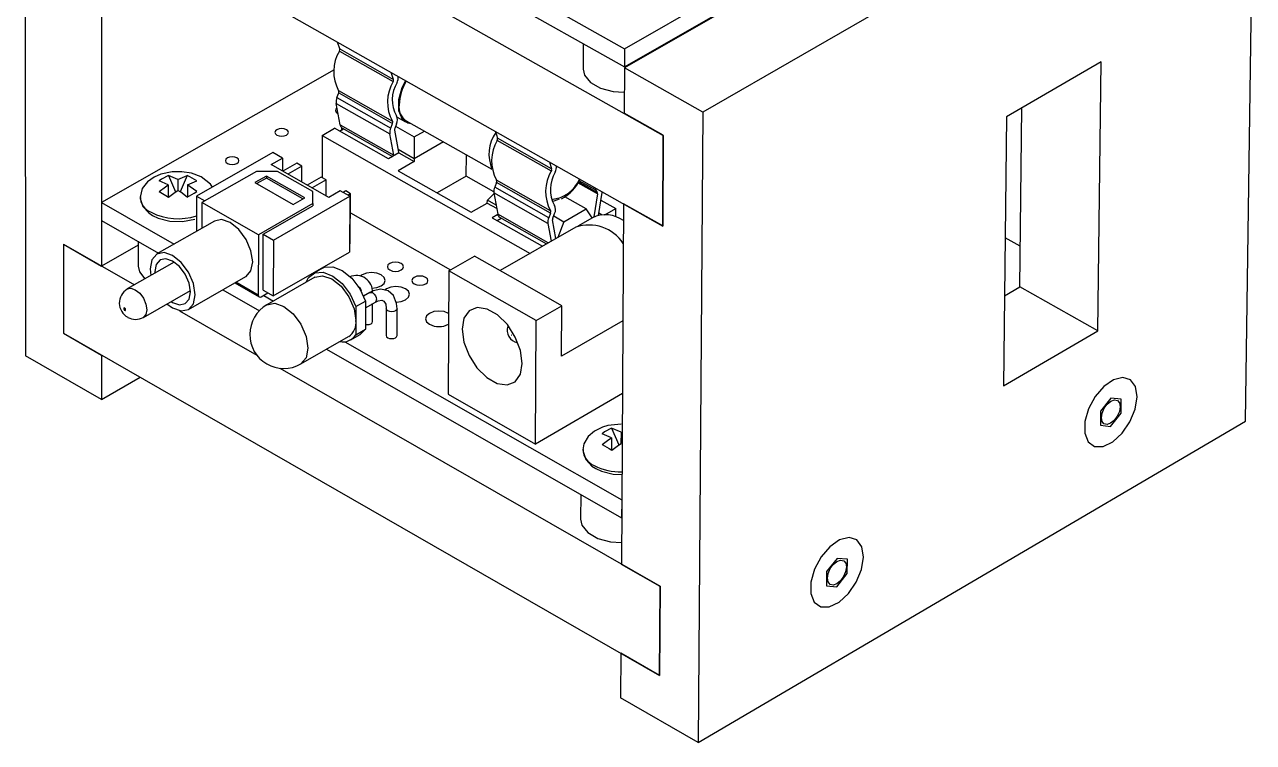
# Model space of a CAD drawing. Extents: x 0 to 161, y 0 to 212.
# Drawn here: x 101.55 to 118.07, y 90.65 to 100.3 of the extents above; entities that cross this region are included whole.
import ezdxf

# ---------------------------------------------------------------- set-up
doc = ezdxf.new("R2010")
doc.units = 0
doc.layers.get('0').update_dxf_attribs({"linetype": 'CONTINUOUS'})

msp = doc.modelspace()

# ---------------------------------------------------------------- linework, layer by layer
at = {"color": 7, "linetype": 'CONTINUOUS'}
for p, q in [((101.552, 104.253), (101.566, 95.845)), ((102.068, 103.358), (110.14, 98.804)), ((117.966, 94.966), (118.074, 102.476)), ((114.111, 102.29), (109.618, 99.713)), ((102.069, 102.149), (110.132, 97.587)), ((102.584, 101.858), (102.587, 97.049)), ((105.907, 101.816), (109.618, 99.726)), ((106.41, 101.776), (109.619, 99.97)), ((109.618, 99.726), (113.473, 101.937)), ((115.165, 101.704), (110.671, 99.119)), ((109.619, 99.97), (110.911, 100.71)), ((105.789, 99.968), (105.759, 100.061)), ((105.789, 99.968), (106.512, 99.559)), ((109.063, 100.038), (109.062, 99.697)), ((109.619, 99.97), (109.618, 99.726)), ((110.149, 100.018), (110.15, 100.031)), ((105.785, 99.94), (106.508, 99.53)), ((116.027, 99.793), (114.755, 99.057)), ((115.982, 96.179), (116.027, 99.793)), ((105.713, 99.686), (102.586, 97.902)), ((106.512, 99.559), (106.483, 99.652)), ((109.618, 99.713), (109.614, 99.104)), ((110.671, 99.119), (109.618, 99.713)), ((105.752, 99.314), (105.776, 99.376)), ((105.752, 99.314), (106.475, 98.905)), ((105.775, 99.407), (106.498, 98.997)), ((105.776, 99.376), (106.498, 98.966)), ((105.741, 99.236), (106.464, 98.826)), ((105.794, 98.949), (105.741, 99.236)), ((114.934, 96.769), (114.962, 99.177)), ((105.759, 99.103), (105.766, 99.099)), ((106.561, 99.051), (106.675, 98.986)), ((106.684, 99.002), (107.836, 98.35)), ((110.14, 98.807), (109.614, 99.104)), ((110.671, 99.119), (110.61, 90.647)), ((114.755, 99.057), (114.714, 95.439)), ((105.555, 98.806), (105.553, 98.238)), ((105.555, 98.806), (105.721, 98.902)), ((105.555, 98.806), (108.35, 97.22)), ((106.444, 98.492), (105.721, 98.902)), ((105.787, 98.864), (105.841, 98.895)), ((105.794, 98.949), (106.516, 98.539)), ((105.818, 98.882), (105.818, 98.909)), ((105.819, 98.908), (106.498, 98.523)), ((106.516, 98.539), (106.464, 98.826)), ((106.475, 98.905), (106.498, 98.966)), ((106.527, 98.876), (106.58, 98.582)), ((106.554, 98.961), (106.53, 98.899)), ((106.541, 98.928), (106.791, 98.786)), ((106.791, 98.786), (106.927, 98.864)), ((107.882, 98.86), (107.911, 98.767)), ((110.132, 97.59), (110.14, 98.807)), ((110.14, 98.804), (110.132, 97.587)), ((106.791, 98.786), (106.791, 98.492)), ((107.185, 98.718), (106.791, 98.492)), ((108.635, 98.327), (107.907, 98.739)), ((108.639, 98.356), (107.911, 98.767)), ((104.892, 98.575), (103.865, 97.988)), ((104.867, 98.413), (105.021, 98.501)), ((105.021, 98.501), (104.892, 98.575)), ((105.021, 98.501), (105.02, 98.326)), ((106.584, 98.572), (106.444, 98.492)), ((106.517, 98.534), (106.516, 98.539)), ((106.791, 98.492), (106.574, 98.615)), ((106.584, 98.572), (106.791, 98.455)), ((106.791, 98.492), (106.791, 98.455)), ((107.491, 98.258), (107.493, 98.544)), ((104.669, 98.322), (103.937, 97.903)), ((104.952, 98.322), (104.669, 98.322)), ((105.641, 97.973), (104.867, 98.413)), ((105.427, 98.051), (104.952, 98.322)), ((105.214, 98.431), (105.025, 98.323)), ((105.279, 98.394), (105.09, 98.286)), ((105.279, 98.394), (105.214, 98.431)), ((105.278, 98.179), (105.279, 98.394)), ((106.791, 98.455), (106.573, 98.33)), ((106.573, 98.33), (107.557, 97.772)), ((108.61, 98.449), (108.639, 98.356)), ((103.485, 98.14), (103.36, 98.194)), ((103.613, 98.213), (103.488, 98.267)), ((103.488, 98.267), (103.583, 98.047)), ((103.613, 98.213), (103.739, 98.267)), ((103.613, 98.213), (103.613, 98.067)), ((103.739, 98.267), (103.644, 98.047)), ((103.742, 98.14), (103.867, 98.194)), ((104.803, 98.26), (104.649, 98.172)), ((104.649, 98.172), (105.165, 97.878)), ((104.803, 98.23), (104.676, 98.157)), ((105.319, 97.966), (104.803, 98.26)), ((104.803, 98.26), (104.803, 98.23)), ((105.293, 97.951), (104.803, 98.23)), ((105.542, 98.245), (105.353, 98.137)), ((105.606, 98.208), (105.417, 98.1)), ((105.606, 98.208), (105.542, 98.245)), ((105.606, 97.993), (105.606, 98.208)), ((107.491, 98.258), (107.098, 98.032)), ((107.86, 98.049), (107.491, 98.258)), ((107.897, 98.174), (107.873, 98.112)), ((108.623, 97.793), (107.896, 98.205)), ((108.624, 97.762), (107.897, 98.174)), ((103.485, 98.14), (103.485, 97.98)), ((103.742, 98.14), (103.742, 97.98)), ((103.865, 97.988), (103.864, 97.517)), ((103.865, 97.988), (103.975, 97.925)), ((104.897, 97.399), (105.924, 97.988)), ((105.428, 97.89), (105.427, 98.051)), ((105.795, 98.061), (105.641, 97.973)), ((105.924, 97.988), (105.795, 98.061)), ((105.87, 98.059), (105.835, 98.039)), ((105.934, 98.022), (105.87, 98.059)), ((105.934, 98.022), (105.899, 98.002)), ((105.924, 97.988), (105.922, 97.237)), ((105.932, 97.347), (105.934, 98.022)), ((107.775, 97.935), (107.864, 98.024)), ((108.589, 97.621), (107.862, 98.033)), ((107.862, 98.033), (107.914, 97.746)), ((108.6, 97.7), (107.873, 98.112)), ((109.104, 97.819), (108.818, 97.981)), ((109.255, 98.019), (109.206, 97.71)), ((109.229, 98.073), (109.252, 98.038)), ((109.269, 97.731), (109.318, 98.04)), ((109.318, 98.04), (109.319, 98.047)), ((102.586, 97.902), (102.586, 97.663)), ((102.586, 97.902), (103.562, 97.345)), ((104.696, 97.47), (103.937, 97.903)), ((103.937, 97.903), (103.937, 97.559)), ((105.428, 97.89), (104.696, 97.47)), ((104.76, 97.477), (105.428, 97.86)), ((105.165, 97.878), (105.319, 97.966)), ((105.428, 97.89), (105.428, 97.86)), ((107.557, 97.772), (107.774, 97.897)), ((107.774, 97.897), (107.775, 97.935)), ((107.774, 97.897), (107.899, 97.826)), ((107.892, 97.868), (107.775, 97.935)), ((108.802, 97.646), (109.104, 97.819)), ((109.185, 97.699), (109.104, 97.819)), ((109.301, 97.936), (109.501, 97.824)), ((109.354, 97.739), (109.501, 97.824)), ((109.5, 97.709), (109.501, 97.824)), ((109.606, 97.887), (109.576, 93.04)), ((110.132, 97.59), (109.606, 97.887)), ((102.586, 97.663), (103.353, 97.225)), ((104.104, 97.654), (103.331, 97.212)), ((105.933, 97.765), (107.281, 96.999)), ((107.915, 97.741), (107.841, 97.699)), ((107.841, 97.699), (108.516, 97.315)), ((107.907, 97.661), (107.961, 97.693)), ((107.939, 97.705), (108.571, 97.347)), ((108.624, 97.762), (108.6, 97.7)), ((108.697, 97.42), (108.652, 97.672)), ((108.655, 97.694), (108.679, 97.756)), ((108.666, 97.723), (108.802, 97.646)), ((108.802, 97.646), (108.72, 97.432)), ((109.187, 97.7), (108.991, 97.587)), ((109.274, 97.763), (109.317, 97.738)), ((108.962, 97.572), (107.948, 96.988)), ((108.589, 97.621), (108.632, 97.382)), ((102.074, 97.342), (102.076, 96.148)), ((102.074, 97.342), (103.028, 96.797)), ((102.074, 97.342), (102.587, 97.049)), ((103.078, 97.33), (102.587, 97.049)), ((103.078, 97.382), (103.078, 97.049)), ((104.696, 97.47), (104.694, 96.659)), ((104.759, 96.726), (104.76, 97.477)), ((104.76, 97.477), (104.897, 97.399)), ((104.897, 97.399), (104.896, 96.648)), ((114.94, 97.316), (114.737, 97.431)), ((104.896, 96.648), (105.922, 97.237)), ((107.256, 96.984), (107.603, 97.184)), ((108.189, 96.851), (107.603, 97.184)), ((103.564, 97.104), (102.932, 96.742)), ((105.557, 97.021), (105.428, 96.947)), ((107.256, 96.984), (107.249, 95.327)), ((108.429, 96.317), (107.256, 96.984)), ((103.756, 96.466), (104.528, 96.908)), ((104.377, 96.822), (104.706, 96.634)), ((105.455, 96.899), (104.811, 96.529)), ((108.776, 96.517), (108.189, 96.851)), ((103.149, 96.36), (103.781, 96.723)), ((104.218, 96.73), (104.709, 96.449)), ((104.733, 96.636), (104.824, 96.689)), ((104.759, 96.726), (104.896, 96.648)), ((104.768, 96.656), (104.9, 96.58)), ((106.196, 96.693), (106.111, 96.644)), ((114.728, 96.649), (114.934, 96.769)), ((115.982, 96.179), (114.934, 96.769)), ((106.007, 96.506), (106.006, 96.317)), ((106.007, 96.506), (106.136, 96.58)), ((106.136, 96.58), (106.134, 96.201)), ((106.135, 96.489), (106.269, 96.566)), ((106.232, 96.303), (106.232, 96.545)), ((108.429, 96.317), (108.776, 96.517)), ((108.772, 95.838), (108.776, 96.517)), ((103.633, 96.45), (104.675, 95.854)), ((106.416, 96.477), (106.415, 96.116)), ((106.56, 96.116), (106.562, 96.476)), ((106.006, 96.317), (106.006, 96.127)), ((106.006, 96.127), (106.134, 96.201)), ((106.134, 96.201), (106.065, 96.13)), ((108.42, 94.658), (108.429, 96.317)), ((114.714, 95.439), (115.982, 96.179)), ((102.076, 96.148), (110.091, 91.546)), ((102.076, 96.148), (102.587, 95.854)), ((105.266, 95.734), (105.909, 96.104)), ((105.859, 96.033), (109.581, 93.906)), ((105.937, 96.056), (106.065, 96.13)), ((102.588, 95.257), (101.566, 95.845)), ((102.587, 95.854), (102.588, 95.257)), ((105.612, 95.933), (109.58, 93.665)), ((104.985, 95.676), (110.099, 92.748)), ((102.588, 95.257), (103.107, 95.556)), ((109.59, 95.336), (108.42, 94.658)), ((107.249, 95.327), (108.42, 94.658)), ((116.158, 95.276), (116.018, 95.099)), ((116.296, 95.262), (116.158, 95.276)), ((116.294, 95.072), (116.296, 95.262)), ((116.018, 95.099), (116.016, 94.909)), ((116.154, 94.895), (116.294, 95.072)), ((109.572, 94.816), (109.445, 94.871)), ((109.445, 94.871), (109.541, 94.646)), ((110.61, 90.647), (117.966, 94.966)), ((116.016, 94.909), (116.154, 94.895)), ((109.444, 94.742), (109.316, 94.796)), ((109.444, 94.742), (109.443, 94.58)), ((109.572, 94.816), (109.571, 94.665)), ((109.029, 93.98), (109.027, 93.649)), ((109.581, 93.906), (109.58, 93.665)), ((110.099, 92.741), (109.576, 93.04)), ((112.476, 93.121), (112.334, 92.943)), ((112.615, 93.108), (112.476, 93.121)), ((112.613, 92.917), (112.615, 93.108)), ((112.334, 92.943), (112.333, 92.753)), ((112.472, 92.739), (112.613, 92.917)), ((110.099, 92.748), (110.091, 91.546)), ((110.091, 91.548), (110.099, 92.741)), ((112.333, 92.753), (112.472, 92.739)), ((109.568, 91.848), (109.565, 91.248)), ((110.091, 91.548), (109.568, 91.848)), ((110.61, 90.647), (109.565, 91.248))]:
    msp.add_line(p, q, dxfattribs=at)
at = {"color": 8, "linetype": 'CONTINUOUS'}
for p, q in [((109.255, 98.019), (108.992, 98.168)), ((109.252, 98.038), (109, 98.181)), ((109.229, 98.073), (109.01, 98.197)), ((108.594, 97.36), (107.914, 97.746)), ((104.694, 96.659), (104.393, 96.831)), ((109.596, 96.315), (108.772, 95.838))]:
    msp.add_line(p, q, dxfattribs=at)
at = {"color": 7, "linetype": 'CONTINUOUS'}
for points in [[(109.062, 99.697), (109.081, 99.614), (109.162, 99.517), (109.297, 99.441), (109.468, 99.395), (109.609, 99.385)], [(106.675, 99.543), (106.625, 99.443), (106.581, 99.284), (106.58, 99.14), (106.624, 99.032), (106.706, 98.973), (106.75, 98.965)], [(105.753, 99.172), (105.739, 99.159), (105.732, 99.139), (105.74, 99.12), (105.759, 99.103)], [(104.945, 98.809), (104.974, 98.798), (105.009, 98.794), (105.043, 98.798), (105.073, 98.809), (105.092, 98.826), (105.099, 98.846), (105.092, 98.865), (105.072, 98.882), (105.043, 98.893), (105.008, 98.897), (104.974, 98.893), (104.944, 98.882), (104.925, 98.865), (104.918, 98.846), (104.925, 98.826), (104.945, 98.809)], [(104.28, 98.429), (104.309, 98.418), (104.344, 98.414), (104.378, 98.418), (104.408, 98.429), (104.427, 98.446), (104.434, 98.466), (104.427, 98.486), (104.408, 98.503), (104.378, 98.514), (104.343, 98.518), (104.309, 98.514), (104.279, 98.503), (104.26, 98.486), (104.253, 98.466), (104.26, 98.446), (104.28, 98.429)], [(104.079, 98.11), (104.054, 98.15), (103.926, 98.248), (103.798, 98.296), (103.666, 98.317), (103.536, 98.315), (103.383, 98.283), (103.293, 98.244), (103.204, 98.182), (103.134, 98.093), (103.105, 97.976)], [(103.488, 98.267), (103.394, 98.217), (103.36, 98.194)], [(103.867, 98.194), (103.776, 98.249), (103.739, 98.267)], [(103.109, 97.98), (103.106, 97.959), (103.142, 97.85), (103.222, 97.764), (103.273, 97.73), (103.347, 97.695), (103.506, 97.655), (103.676, 97.65), (103.84, 97.681)], [(103.36, 98.05), (103.448, 98.116), (103.485, 98.14)], [(103.36, 98.05), (103.451, 97.999), (103.488, 97.977)], [(103.488, 97.977), (103.576, 98.043), (103.614, 98.067)], [(103.739, 97.977), (103.651, 98.043), (103.614, 98.067)], [(103.739, 97.977), (103.833, 98.031), (103.867, 98.05)], [(103.867, 98.05), (103.779, 98.116), (103.742, 98.14)], [(108.741, 97.95), (108.668, 97.922), (108.652, 97.919)], [(104.316, 97.634), (104.2, 97.674), (104.104, 97.654)], [(104.528, 96.908), (104.53, 96.909), (104.596, 96.986), (104.619, 97.108), (104.596, 97.256), (104.53, 97.408), (104.432, 97.541), (104.316, 97.634)], [(103.466, 96.542), (103.543, 96.486), (103.659, 96.446), (103.757, 96.467), (103.823, 96.544), (103.846, 96.665), (103.823, 96.814), (103.758, 96.966), (103.659, 97.099), (103.543, 97.192), (103.427, 97.232), (103.329, 97.211), (103.263, 97.134), (103.24, 97.012), (103.249, 96.923)], [(103.078, 97.049), (103.096, 96.97), (103.169, 96.878)], [(103.522, 96.574), (103.543, 96.561), (103.634, 96.53), (103.712, 96.546), (103.764, 96.606), (103.782, 96.702), (103.764, 96.819), (103.712, 96.939), (103.635, 97.044), (103.543, 97.117), (103.452, 97.148), (103.375, 97.132), (103.323, 97.071), (103.305, 96.975), (103.305, 96.955)], [(105.557, 97.021), (105.584, 97.033), (105.697, 97.041), (105.824, 96.99), (105.95, 96.886), (106.058, 96.744), (106.136, 96.58)], [(106.462, 96.997), (106.497, 96.983), (106.539, 96.978), (106.581, 96.983), (106.616, 96.997), (106.64, 97.017), (106.648, 97.041), (106.639, 97.065), (106.616, 97.085), (106.58, 97.099), (106.538, 97.103), (106.496, 97.099), (106.461, 97.085), (106.438, 97.065), (106.43, 97.041), (106.438, 97.017), (106.462, 96.997)], [(105.339, 96.832), (105.371, 96.894), (105.455, 96.959), (105.568, 96.967), (105.696, 96.916), (105.821, 96.813), (105.93, 96.67), (106.007, 96.506)], [(105.455, 96.899), (105.559, 96.92), (105.683, 96.878), (105.807, 96.778), (105.912, 96.637), (105.982, 96.475), (106.006, 96.317)], [(106.219, 96.753), (106.219, 96.753), (106.289, 96.761), (106.348, 96.783), (106.387, 96.817), (106.4, 96.857), (106.386, 96.897), (106.347, 96.93), (106.287, 96.953), (106.218, 96.961), (106.148, 96.953), (106.089, 96.93), (106.065, 96.913)], [(106.79, 96.81), (106.826, 96.796), (106.868, 96.791), (106.91, 96.796), (106.945, 96.81), (106.968, 96.83), (106.976, 96.854), (106.968, 96.878), (106.944, 96.898), (106.908, 96.912), (106.867, 96.916), (106.825, 96.912), (106.79, 96.898), (106.766, 96.878), (106.758, 96.854), (106.766, 96.83), (106.79, 96.81)], [(106.034, 96.774), (106.055, 96.765), (106.079, 96.725), (106.079, 96.723)], [(106.562, 96.476), (106.555, 96.548), (106.513, 96.652), (106.44, 96.715), (106.342, 96.737), (106.24, 96.715), (106.196, 96.693)], [(106.548, 96.565), (106.617, 96.573), (106.676, 96.596), (106.715, 96.63), (106.729, 96.67), (106.715, 96.71), (106.675, 96.743), (106.616, 96.766), (106.546, 96.774), (106.476, 96.766), (106.418, 96.743), (106.393, 96.726)], [(106.269, 96.566), (106.308, 96.584), (106.355, 96.59), (106.384, 96.577), (106.408, 96.538), (106.416, 96.477)], [(108.243, 95.742), (108.219, 95.915), (108.15, 96.096), (108.043, 96.262), (107.911, 96.392), (107.771, 96.472), (107.639, 96.492), (107.531, 96.448), (107.46, 96.348), (107.435, 96.202), (107.459, 96.028), (107.528, 95.848), (107.635, 95.682), (107.766, 95.552), (107.907, 95.472), (108.039, 95.452), (108.147, 95.495), (108.218, 95.596), (108.243, 95.742)], [(102.898, 96.455), (102.903, 96.453), (102.907, 96.454), (102.91, 96.457), (102.911, 96.462), (102.91, 96.469), (102.907, 96.475), (102.903, 96.481), (102.898, 96.485), (102.893, 96.486), (102.889, 96.486), (102.886, 96.482), (102.885, 96.477), (102.886, 96.471), (102.889, 96.464), (102.893, 96.459), (102.898, 96.455)], [(107.253, 96.414), (107.253, 96.414), (107.193, 96.437), (107.123, 96.445), (107.054, 96.437), (106.995, 96.414), (106.956, 96.38), (106.942, 96.341), (106.956, 96.301), (106.996, 96.267), (106.996, 96.267)], [(106.135, 96.264), (106.159, 96.262), (106.187, 96.265), (106.21, 96.274), (106.226, 96.288), (106.232, 96.303)], [(106.415, 96.116), (106.415, 96.116), (106.42, 96.1), (106.436, 96.086)], [(106.436, 96.086), (106.46, 96.077), (106.488, 96.074), (106.516, 96.077), (106.539, 96.086), (106.555, 96.1), (106.56, 96.116)], [(108.097, 96.119), (108.097, 96.12), (108.097, 96.121), (108.096, 96.121), (108.096, 96.122), (108.095, 96.122), (108.095, 96.122), (108.095, 96.122), (108.094, 96.121), (108.095, 96.12), (108.095, 96.12), (108.095, 96.119), (108.096, 96.119), (108.096, 96.119), (108.097, 96.119), (108.097, 96.119), (108.097, 96.119)], [(116.51, 95.292), (116.488, 95.43), (116.421, 95.521), (116.318, 95.553), (116.194, 95.522), (116.064, 95.432), (115.947, 95.295), (115.858, 95.13), (115.809, 94.959), (115.807, 94.805), (115.852, 94.689), (115.939, 94.626), (116.054, 94.626), (116.183, 94.687), (116.309, 94.803), (116.414, 94.956), (116.484, 95.127), (116.51, 95.292)], [(116.282, 95.159), (116.272, 95.096), (116.244, 95.032), (116.203, 94.975), (116.154, 94.936), (116.106, 94.919), (116.065, 94.927), (116.039, 94.96), (116.03, 95.011), (116.04, 95.074), (116.068, 95.139), (116.109, 95.195), (116.158, 95.235), (116.206, 95.252), (116.247, 95.244), (116.273, 95.211), (116.282, 95.159)], [(109.575, 94.925), (109.393, 94.905), (109.322, 94.883), (109.217, 94.832), (109.13, 94.758), (109.073, 94.662), (109.06, 94.581)], [(109.445, 94.871), (109.351, 94.82), (109.316, 94.796)], [(109.318, 94.651), (109.407, 94.718), (109.444, 94.742)], [(109.064, 94.584), (109.061, 94.559), (109.098, 94.449), (109.18, 94.361), (109.232, 94.327), (109.307, 94.292), (109.467, 94.251), (109.583, 94.248)], [(109.318, 94.651), (109.411, 94.599), (109.449, 94.576)], [(109.449, 94.576), (109.537, 94.643), (109.575, 94.667)], [(109.027, 93.649), (109.046, 93.565), (109.127, 93.467), (109.261, 93.39), (109.431, 93.345), (109.578, 93.334)], [(112.831, 93.139), (112.808, 93.277), (112.741, 93.368), (112.637, 93.4), (112.511, 93.368), (112.38, 93.277), (112.262, 93.14), (112.172, 92.974), (112.123, 92.802), (112.122, 92.647), (112.168, 92.531), (112.256, 92.468), (112.372, 92.469), (112.503, 92.531), (112.63, 92.647), (112.735, 92.802), (112.806, 92.973), (112.831, 93.139)], [(112.346, 92.855), (112.357, 92.919), (112.385, 92.983), (112.426, 93.04), (112.475, 93.08), (112.524, 93.097), (112.565, 93.089), (112.592, 93.057), (112.602, 93.005), (112.591, 92.942), (112.563, 92.877), (112.522, 92.82), (112.473, 92.78), (112.424, 92.763), (112.383, 92.771), (112.355, 92.804), (112.346, 92.855)]]:
    msp.add_lwpolyline(points, dxfattribs=at)
at = {"color": 8, "linetype": 'CONTINUOUS'}
for points in [[(102.932, 96.742), (102.981, 96.752), (103.04, 96.731), (103.1, 96.684), (103.15, 96.616), (103.183, 96.538), (103.195, 96.462), (103.183, 96.4), (103.15, 96.361), (103.149, 96.36)], [(106.196, 96.693), (106.213, 96.696), (106.233, 96.69), (106.253, 96.674), (106.269, 96.651), (106.281, 96.625), (106.285, 96.6)], [(104.811, 96.529), (104.915, 96.55), (105.039, 96.508), (105.163, 96.408), (105.268, 96.267), (105.338, 96.104), (105.362, 95.946), (105.337, 95.816), (105.267, 95.734), (105.266, 95.734)], [(106.541, 96.447), (106.517, 96.438), (106.489, 96.435), (106.461, 96.438), (106.437, 96.447), (106.421, 96.461), (106.416, 96.477), (106.416, 96.477)], [(106.562, 96.476), (106.556, 96.461), (106.541, 96.447)]]:
    msp.add_lwpolyline(points, dxfattribs=at)
at = {"color": 7, "linetype": 'CONTINUOUS'}
for centre, radius, start, end in [((105.748, 99.959), 0.0421, 332.6317, 12.8089), ((106.247, 99.664), 0.538, 149.2033, 208.5641), ((106.971, 99.254), 0.539, 149.1911, 208.4975), ((106.948, 99.285), 0.452, 149.1928, 208.4903), ((106.471, 99.55), 0.0422, 332.6257, 12.7511), ((106.41, 99.589), 0.167, 334.1353, 3.1483), ((107.282, 99.184), 0.695, 149.3791, 177.3647), ((105.89, 99.256), 0.15, 157.0911, 187.7304), ((105.747, 99.391), 0.0326, 332.8624, 29.736), ((106.801, 99.184), 0.216, 171.3115, 237.2032), ((106.469, 98.981), 0.0327, 332.8434, 29.6712), ((106.452, 99.013), 0.114, 332.8453, 29.6618), ((105.849, 98.955), 0.0552, 186.4362, 237.7272), ((106.613, 98.846), 0.151, 157.08, 187.6785), ((106.569, 98.882), 0.0431, 157.083, 187.6749), ((108.319, 98.55), 0.523, 145.6946, 202.442), ((108.371, 98.462), 0.54, 149.1675, 208.3683), ((107.87, 98.758), 0.0423, 332.6142, 12.6391), ((106.598, 98.585), 0.018, 188.3368, 219.2007), ((109.099, 98.05), 0.541, 149.1554, 208.3009), ((109.076, 98.08), 0.454, 149.1571, 208.2937), ((108.597, 98.346), 0.0424, 332.6083, 12.5808), ((108.542, 98.385), 0.162, 333.5091, 3.7409), ((107.867, 98.189), 0.0328, 332.8067, 29.5456), ((108.522, 98.442), 0.548, 296.9362, 335.9165), ((103.339, 97.99), 0.234, 181.5939, 248.632), ((108.012, 98.053), 0.151, 157.0587, 187.578), ((109.29, 98.111), 0.0723, 185.7114, 212.3814), ((109.229, 98.025), 0.0271, 347.4401, 29.2916), ((108.577, 97.809), 0.115, 332.7897, 29.4707), ((103.617, 98.494), 0.808, 243.2902, 287.8374), ((107.969, 97.752), 0.055, 186.2366, 237.6774), ((108.739, 97.641), 0.152, 157.0476, 187.5256), ((108.595, 97.777), 0.0328, 332.7878, 29.4801), ((108.695, 97.677), 0.0433, 157.0507, 187.5221), ((109.362, 97.323), 0.415, 54.2488, 114.8743), ((109.139, 97.043), 0.558, 33.8416, 108.4312), ((106.011, 96.703), 0.22, 356.8723, 113.5165), ((103.043, 96.552), 0.217, 120.5113, 241.749), ((104.718, 96.655), 0.024, 170.105, 308.3745), ((105.04, 96.132), 0.459, 119.9092, 179.9344), ((103.045, 96.537), 0.205, 239.5119, 300.2269), ((105.792, 96.286), 0.217, 302.8761, 8.1129), ((107.125, 96.518), 0.282, 242.8146, 296.8677), ((108.212, 96.187), 0.172, 161.2057, 258.6691), ((105.038, 96.13), 0.457, 179.7229, 299.8147), ((105.838, 96.227), 0.195, 256.5531, 329.1852), ((109.302, 94.595), 0.243, 182.8199, 248.4125), ((109.569, 95.06), 0.777, 242.6924, 271.0334)]:
    msp.add_arc(centre, radius, start, end, dxfattribs=at)
at = {"color": 8, "linetype": 'CONTINUOUS'}
for centre, radius, start, end in [((108.602, 98.393), 0.448, 274.5226, 337.171), ((106.25, 96.595), 0.0346, 302.8019, 8.1285)]:
    msp.add_arc(centre, radius, start, end, dxfattribs=at)

doc.saveas('drawing.dxf')
